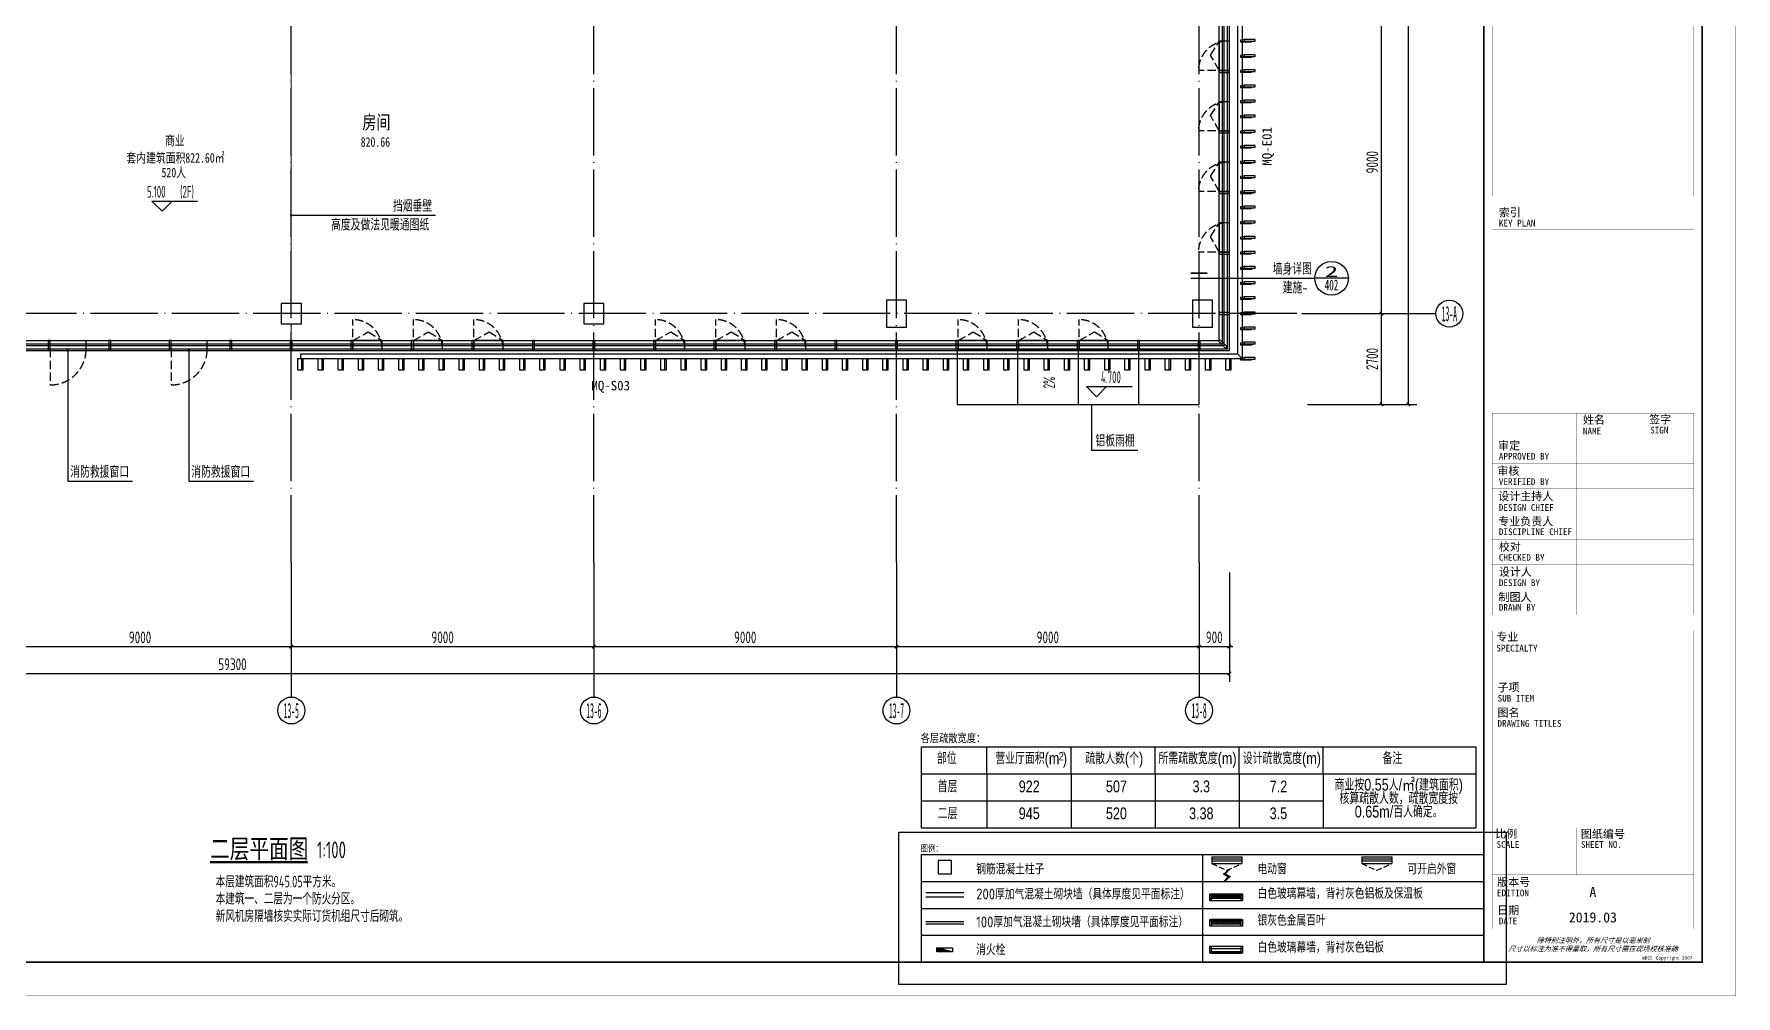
# Model space of a CAD drawing. Extents: x -228436 to 663611, y -207485 to 163917.
# Drawn here: x 486144 to 536763, y 42112 to 70711 of the extents above; entities that cross this region are included whole.
import ezdxf
from ezdxf.enums import TextEntityAlignment as Align

# ---------------------------------------------------------------- set-up
doc = ezdxf.new("R2010")
doc.units = 0
doc.header["$LTSCALE"] = 1000
for name, pattern in [('13#楼幕墙$0$DASH', [0.35, 0.25, -0.1]), ('X-104 13#平面$0$109 3#平面$0$DASH', [0.35, 0.25, -0.1]), ('X-104 13#平面$0$ACAD_ISO05W100', [34, 24, -3, 0.5, -3, 0.5, -3]), ('X-104 13#平面$0$DOTE', [2.42, 2, -0.2, 0.02, -0.2]), ('X-平面图例$0$109-34 轴网$0$L1$0$$AUDIT_BAD_LTYPE1', [0]), ('X-平面图例$0$DASH', [0.35, 0.25, -0.1])]:
    doc.linetypes.add(name, pattern=pattern)
doc.layers.get('0').update_dxf_attribs({"linetype": 'CONTINUOUS'})
doc.layers.get('Defpoints').update_dxf_attribs({"linetype": 'CONTINUOUS'})
for name, color, linetype in [('104 13#平面$0$03-表格_紫', 197, 'CONTINUOUS'), ('104 13#平面$0$A-0-图名图例', 2, 'CONTINUOUS'), ('13#楼幕墙$0$A-C_幕墙龙骨', 8, 'CONTINUOUS'), ('13#楼幕墙$0$A-C_玻璃幕墙', 8, 'CONTINUOUS'), ('13#楼幕墙$0$A-C_窗', 8, 'CONTINUOUS'), ('13#楼幕墙$0$A-TECH_结构', 8, 'CONTINUOUS'), ('13#楼幕墙$0$D-铝板', 8, 'CONTINUOUS'), ('AXIS_TEXT', 7, 'CONTINUOUS'), ('X-104 13#平面$0$01-标注_标高', 8, 'CONTINUOUS'), ('X-104 13#平面$0$01-标注_符号', 8, 'CONTINUOUS'), ('X-104 13#平面$0$01-标注_轴线坐标', 8, 'CONTINUOUS'), ('X-104 13#平面$0$02-TEXT_房间', 9, 'CONTINUOUS'), ('X-104 13#平面$0$02-TEXT_标注', 8, 'CONTINUOUS'), ('X-104 13#平面$0$02-TEXT_轴号', 7, 'CONTINUOUS'), ('X-104 13#平面$0$A-C_玻璃幕墙', 8, 'CONTINUOUS'), ('X-104 13#平面$0$A-TECH_暖通', 6, 'CONTINUOUS'), ('X-104 13#平面$0$A-TECH_结构', 8, 'CONTINUOUS'), ('X-104 13#平面$0$A_AXIS-轴线', 8, 'X-104 13#平面$0$DOTE'), ('X-104 13#平面$0$A_STR-砼柱', 7, 'CONTINUOUS'), ('X-104 13#平面$0$DIM_SYMB', 3, 'CONTINUOUS'), ('X-平面图例$0$03-表格_197', 197, 'CONTINUOUS'), ('X-平面图例$0$04-电动窗', 1, 'CONTINUOUS'), ('X-平面图例$0$A-0-图名图例', 2, 'CONTINUOUS'), ('X-平面图例$0$A-C_玻璃幕墙', 140, 'CONTINUOUS'), ('X-平面图例$0$A-金属背板', 40, 'CONTINUOUS'), ('X-平面图例$0$COLUMN', 4, 'CONTINUOUS'), ('X-平面图例$0$EQUIP_消火栓', 7, 'CONTINUOUS'), ('X-平面图例$0$WAL1', 30, 'CONTINUOUS')]:
    doc.layers.add(name, color=color, linetype=linetype)
doc.layers.add('X-104 13#平面$0$000套内', color=8, linetype='CONTINUOUS', lineweight=30, plot=False)
doc.styles.add('104 13#平面$0$HT_HWXH', font='STXIHEI.TTF', dxfattribs={"width": 0.8})
doc.styles.add('104 13#平面$0$Standard', font='ros.shx', dxfattribs={"width": 0.8, "bigfont": 'jd.shx'})
doc.styles.add('COMPLEX', font='COMPLEX')
doc.styles.add('X-104 13#平面$0$_TCH_AXIS', font='STXIHEI.TTF', dxfattribs={"width": 0.75})
doc.styles.add('X-104 13#平面$0$_TCH_DIM', font='ros1.shx', dxfattribs={"width": 0.8, "bigfont": 'jd.shx'})
doc.styles.add('X-104 13#平面$0$_TCH_DIM_T3', font='ros1.shx', dxfattribs={"width": 0.8, "bigfont": 'jd.shx'})
doc.styles.add('X-104 13#平面$0$_TCH_LABEL', font='STXIHEI.TTF', dxfattribs={"width": 0.75})
doc.styles.add('X-104 13#平面$0$_TCH_SPACE', font='STXIHEI.TTF', dxfattribs={"width": 0.75, "height": 5})
doc.styles.add('X-104 13#平面$0$Standard', font='ros1.shx', dxfattribs={"width": 0.75, "bigfont": 'jd.shx'})
doc.styles.add('X-平面图例$0$HT_HWXH', font='STXIHEI.TTF', dxfattribs={"width": 0.8})
doc.styles.add('X-平面图例$0$Standard', font='gbenor.shx', dxfattribs={"bigfont": 'gbcbig.shx'})
doc.styles.add('图签信息$0$华文细黑', font='STXIHEI.TTF', dxfattribs={"height": 10})
doc.dimstyles.new('X-104 13#平面$0$_TCH_ARCH&&100', dxfattribs={"dimtxt": 350, "dimasz": 100, "dimexe": 250, "dimexo": 300, "dimgap": 100, "dimtad": 1, "dimdec": 0, "dimzin": 0, "dimdsep": 46, "dimtxsty": 'X-104 13#平面$0$_TCH_DIM_T3', "dimblk": 'X-104 13#平面$0$_ArchTick', "dimcen": 0.09, "dimclrt": 7, "dimazin": 2, "dimtfac": 1, "dimtdec": 0, "dimtix": 1, "dimtmove": 2, "dimatfit": 3, "dimfxl": 0, "dimtolj": 1, "dimtzin": 0, "dimarcsym": 0})

# ---------------------------------------------------------------- blocks, each defined once
blk = doc.blocks.new('图签信息$0$WDCE Copyright200X')
at = {"const_width": 0.016}
blk.add_lwpolyline([(-10.6, 1.26, 1), (-11.4, 1.26, 1)], format="xyb", close=True, dxfattribs=at)
at = {"style": '图签信息$0$华文细黑'}
for s, p in [('WDCE ', (-11.46, 0.5)), ('     Copyright ', (-3.51, 0.5))]:
    blk.add_text(s, height=1, dxfattribs=at).set_placement(p, align=Align.BOTTOM_RIGHT)
blk.add_text('c', height=0.6, dxfattribs=at).set_placement((-11.04, 1.35), align=Align.MIDDLE_CENTER)
blk.add_attdef('200X', text='', height=1, dxfattribs=at).set_placement((-0.45, 0.5), align=Align.BOTTOM_RIGHT)
blk = doc.blocks.new('图签信息')
at = {"const_width": 0.5}
blk.add_lwpolyline([(-65, 0), (0, 0), (0, 500.5), (-65, 500.5)], close=True, dxfattribs=at)
at = {"const_width": 0.05}
for points in [[(-62.5, 404.92), (-62.5, 227.83)], [(-62.5, 227.83), (-2.5, 227.83), (-2.5, 404.92)], [(-57.5, 234.85), (-7.5, 234.85)], [(-62.5, 227.83), (-2.5, 227.83)], [(-62.5, 217.74), (-2.5, 217.74)], [(-62.5, 103.26), (-2.5, 103.26), (-2.5, 163.26), (-62.5, 163.26), (-62.5, 103.26)], [(-37.5, 163.26), (-37.5, 103.26)], [(-20, 163.26), (-20, 103.26)], [(-62.5, 155.76), (-2.5, 155.76)], [(-62.5, 148.26), (-2.5, 148.26)], [(-62.5, 140.76), (-2.5, 140.76)], [(-62.5, 133.26), (-2.5, 133.26)], [(-62.5, 125.76), (-2.5, 125.76)], [(-62.5, 118.26), (-2.5, 118.26)], [(-62.5, 110.76), (-2.5, 110.76)], [(-62.5, 98.5), (-2.5, 98.5), (-2.5, 10), (-62.5, 10), (-62.5, 98.5)], [(-62.5, 83.5), (-2.5, 83.5)], [(-62.5, 76), (-2.5, 76)], [(-62.5, 40), (-2.5, 40)], [(-37.5, 40), (-37.5, 26)], [(-62.5, 26), (-2.5, 26)], [(-62.5, 18), (-2.5, 18)]]:
    blk.add_lwpolyline(points, dxfattribs=at)
blk.add_blockref('图签信息$0$WDCE Copyright200X', (-2.5, 0)).add_auto_attribs({'200X': '2007'})
at = {"style": '图签信息$0$华文细黑'}
for s, height, p in [('索引', 2.4, (-60.5, 224.14)), ('KEY PLAN', 2, (-60.5, 220.74)), ('姓名', 2.4, (-35.5, 162.47)), ('签字', 2.4, (-15.81, 162.57)), ('NAME', 2, (-35.5, 158.96)), ('SIGN', 2, (-15.5, 159.2)), ('审定', 2.4, (-60.73, 154.81)), ('审核', 2.4, (-60.95, 147.29)), ('APPROVED BY', 2, (-60.5, 151.44)), ('VERIFIED BY', 2, (-60.5, 143.91)), ('设计主持人', 2.4, (-60.68, 139.76)), ('专业负责人', 2.4, (-60.67, 132.26)), ('DESIGN CHIEF', 2, (-60.5, 136.19)), ('DISCIPLINE CHIEF', 2, (-60.5, 128.98)), ('校对', 2.4, (-60.5, 124.76)), ('CHECKED BY', 2, (-60.5, 121.37)), ('设计人', 2.4, (-60.5, 117.26)), ('DESIGN BY', 2, (-60.5, 113.83)), ('制图人', 2.4, (-60.61, 109.76)), ('DRAWN BY', 2, (-60.5, 106.5)), ('专业', 2.4, (-61.23, 97.93)), ('SPECIALTY', 2, (-61.23, 94.38)), ('子项', 2.4, (-60.88, 82.92)), ('SUB ITEM', 2, (-60.88, 79.5)), ('DRAWING TITLES', 2, (-60.91, 72)), ('图名', 2.4, (-60.91, 75.41)), ('比例', 2.4, (-61.56, 39.42)), ('SCALE', 2, (-61.19, 36)), ('SHEET NO.', 2, (-36.1, 36)), ('图纸编号', 2.4, (-36.1, 39.32)), ('版本号', 2.4, (-61, 25.03)), ('EDITION', 2, (-61.06, 21.61)), ('日期', 2.4, (-61, 16.68)), ('DATE', 2, (-60.5, 13.26))]:
    blk.add_text(s, height=height, dxfattribs=at).set_placement(p, align=Align.TOP_LEFT)
at = {"color": 4, "style": '图签信息$0$华文细黑'}
for s, p in [('A', (-32.53, 19.4)), ('2019.03', (-32.53, 11.84))]:
    blk.add_text(s, height=3, dxfattribs=at).set_placement(p, align=Align.CENTER)
at = {"style": '图签信息$0$华文细黑', "oblique": 20}
for s, p in [('除特别注明外，所有尺寸是以毫米制', (-32.5, 6.5)), ('尺寸以标注为准不得量取，所有尺寸需在现场校核准确', (-32.5, 4))]:
    blk.add_text(s, height=1.5, dxfattribs=at).set_placement(p, align=Align.MIDDLE_CENTER)
blk = doc.blocks.new('图签-A1')
at = {"color": 2}
blk.add_blockref('图签信息', (0, 0), dxfattribs=at)
blk = doc.blocks.new('图框-A1')
for points, const_width in [([(0, 0), (841, 0), (841, 594), (0, 594)], 0.05), ([(766, 584), (25, 584), (25, 10), (766, 10)], 0.5)]:
    blk.add_lwpolyline(points, close=True, dxfattribs=dict(const_width=const_width))
at = {"const_width": 0.05}
blk.add_lwpolyline([(420.5, 0), (420.5, 2)], dxfattribs=at)
blk = doc.blocks.new('13#楼幕墙$0$A$C2B4E24BF')
at = {"linetype": '13#楼幕墙$0$DASH'}
for points in [[(5, 50), (5, 920)], [(5, 300), (460, 557), (875, 300)]]:
    blk.add_lwpolyline(points, dxfattribs=at)
blk.add_lwpolyline([(5, 0), (875, 0), (875, 300), (5, 300)], close=True)
blk.add_arc((5, 50), 870, 0, 90, dxfattribs=at)
blk = doc.blocks.new('13#楼幕墙$0$llllei')
for p, q in [((325, 50), (0, 50)), ((0, 50), (0, 0)), ((0, 0), (325, 0)), ((325, 0), (325, 50))]:
    blk.add_line(p, q)
for points in [[(0, 50), (-105, 29)], [(-105, 29), (-105, -21)], [(0, 0), (-105, -21)], [(325, 0), (220, -21)], [(-105, -21), (220, -21)]]:
    blk.add_lwpolyline(points)
blk = doc.blocks.new('13#楼幕墙$0$leileilei')
for p, q in [((120, 325), (0, 325)), ((0, 325), (0, 0)), ((0, 0), (120, 0)), ((120, 325), (120, 0)), ((170, 325), (120, 325)), ((120, 0), (170, 0)), ((170, 0), (170, 325))]:
    blk.add_line(p, q)
blk = doc.blocks.new('13#楼幕墙$0$A$C7A413A1D')
blk.add_lwpolyline([(-70, -300), (-10, -300), (-10, 0), (-70, 0)], close=True)
blk = doc.blocks.new('13#楼幕墙$0$traetawrwe')
blk.add_line((1070, -50), (1070, 250))
at = {"linetype": '13#楼幕墙$0$DASH'}
blk.add_lwpolyline([(0, 0), (0, -1070)], dxfattribs=at)
blk.add_arc((0, 0), 1070, 270, 360, dxfattribs=at)
blk = doc.blocks.new('13#楼幕墙')
at = {"layer": '13#楼幕墙$0$A-C_玻璃幕墙'}
for p, q in [((58200, 61500), (58200, 81267)), ((58350, 61350), (58350, 81337)), ((58400, 61300), (58400, 81360)), ((21900, 61500), (58200, 61500)), ((22050, 61350), (58350, 61350)), ((22100, 61300), (58400, 61300))]:
    blk.add_line(p, q, dxfattribs=at)
at = {"layer": '13#楼幕墙$0$A-TECH_结构'}
blk.add_lwpolyline([(4402, 77600), (-600, 77600), (-600, 60000), (21800, 60000), (21800, 61600), (58100, 61600), (58100, 81220), (53261, 85280), (38100, 76527), (38100, 72300), (12410, 72300), (4402, 77600)], dxfattribs=at)
at = {"layer": '13#楼幕墙$0$D-铝板'}
for points in [[(58790, 81360), (58640, 81360), (58640, 61200), (58790, 61050), (58790, 81360)], [(58790, 61050), (30785, 61050), (30785, 61200), (58640, 61200)]]:
    blk.add_lwpolyline(points, close=True, dxfattribs=at)
at = {"layer": '13#楼幕墙$0$A-C_幕墙龙骨'}
for p, rotation in [((58100, 69640), 90), ((58100, 67840), 90), ((58100, 66040), 90), ((58100, 64240), 90), ((58100, 62440), 90), ((58128, 61628), 45.00000000000001)]:
    blk.add_blockref('13#楼幕墙$0$A$C7A413A1D', p, dxfattribs=dict(at, rotation=rotation))
for p in [(23340, 61600), (25140, 61600), (26940, 61600), (28740, 61600), (30540, 61600), (32340, 61600), (34140, 61600), (35940, 61600), (37740, 61600), (39540, 61600), (41340, 61600), (43140, 61600), (44940, 61600), (46740, 61600), (48540, 61600), (50340, 61600), (52140, 61600), (53940, 61600), (55740, 61600), (57540, 61600)]:
    blk.add_blockref('13#楼幕墙$0$A$C7A413A1D', p, dxfattribs=at)
at = {"layer": '13#楼幕墙$0$A-C_窗', "rotation": 90}
for p in [(58400, 69625), (58400, 67825), (58400, 66025), (58400, 64225)]:
    blk.add_blockref('13#楼幕墙$0$A$C2B4E24BF', p, dxfattribs=at)
at = {"layer": '13#楼幕墙$0$A-C_窗'}
for name, p in [('13#楼幕墙$0$A$C2B4E24BF', (32325, 61300)), ('13#楼幕墙$0$A$C2B4E24BF', (34125, 61300)), ('13#楼幕墙$0$A$C2B4E24BF', (35925, 61300)), ('13#楼幕墙$0$A$C2B4E24BF', (41325, 61300)), ('13#楼幕墙$0$A$C2B4E24BF', (43125, 61300)), ('13#楼幕墙$0$A$C2B4E24BF', (44925, 61300)), ('13#楼幕墙$0$A$C2B4E24BF', (50325, 61300)), ('13#楼幕墙$0$A$C2B4E24BF', (52125, 61300)), ('13#楼幕墙$0$A$C2B4E24BF', (53925, 61300)), ('13#楼幕墙$0$traetawrwe', (23330, 61350)), ('13#楼幕墙$0$traetawrwe', (26930, 61350))]:
    blk.add_blockref(name, p, dxfattribs=at)
at = {"layer": '13#楼幕墙$0$D-铝板'}
for name, p in [('13#楼幕墙$0$llllei', (58840, 70496)), ('13#楼幕墙$0$llllei', (58840, 70046)), ('13#楼幕墙$0$llllei', (58840, 69596)), ('13#楼幕墙$0$llllei', (58840, 69146)), ('13#楼幕墙$0$llllei', (58840, 68696)), ('13#楼幕墙$0$llllei', (58840, 68246)), ('13#楼幕墙$0$llllei', (58840, 67796)), ('13#楼幕墙$0$llllei', (58840, 67346)), ('13#楼幕墙$0$llllei', (58840, 66896)), ('13#楼幕墙$0$llllei', (58840, 66446)), ('13#楼幕墙$0$llllei', (58840, 65996)), ('13#楼幕墙$0$llllei', (58840, 65546)), ('13#楼幕墙$0$llllei', (58840, 65096)), ('13#楼幕墙$0$llllei', (58840, 64646)), ('13#楼幕墙$0$llllei', (58840, 64196)), ('13#楼幕墙$0$llllei', (58840, 63746)), ('13#楼幕墙$0$llllei', (58840, 63296)), ('13#楼幕墙$0$llllei', (58840, 62846)), ('13#楼幕墙$0$llllei', (58840, 62396)), ('13#楼幕墙$0$llllei', (58840, 61946)), ('13#楼幕墙$0$llllei', (58840, 61496)), ('13#楼幕墙$0$leileilei', (30685, 60725)), ('13#楼幕墙$0$leileilei', (31285, 60725)), ('13#楼幕墙$0$leileilei', (31885, 60725)), ('13#楼幕墙$0$leileilei', (32485, 60725)), ('13#楼幕墙$0$leileilei', (33085, 60725)), ('13#楼幕墙$0$leileilei', (33685, 60725)), ('13#楼幕墙$0$leileilei', (34285, 60725)), ('13#楼幕墙$0$leileilei', (34885, 60725)), ('13#楼幕墙$0$leileilei', (35485, 60725)), ('13#楼幕墙$0$leileilei', (36085, 60725)), ('13#楼幕墙$0$leileilei', (36685, 60725)), ('13#楼幕墙$0$leileilei', (37285, 60725)), ('13#楼幕墙$0$leileilei', (37885, 60725)), ('13#楼幕墙$0$leileilei', (38485, 60725)), ('13#楼幕墙$0$leileilei', (39085, 60725)), ('13#楼幕墙$0$leileilei', (39685, 60725)), ('13#楼幕墙$0$leileilei', (40285, 60725)), ('13#楼幕墙$0$leileilei', (40885, 60725)), ('13#楼幕墙$0$leileilei', (41485, 60725)), ('13#楼幕墙$0$leileilei', (42085, 60725)), ('13#楼幕墙$0$leileilei', (42685, 60725)), ('13#楼幕墙$0$leileilei', (43285, 60725)), ('13#楼幕墙$0$leileilei', (43885, 60725)), ('13#楼幕墙$0$leileilei', (44485, 60725)), ('13#楼幕墙$0$leileilei', (45085, 60725)), ('13#楼幕墙$0$leileilei', (45685, 60725)), ('13#楼幕墙$0$leileilei', (46285, 60725)), ('13#楼幕墙$0$leileilei', (46885, 60725)), ('13#楼幕墙$0$leileilei', (47485, 60725)), ('13#楼幕墙$0$leileilei', (48085, 60725)), ('13#楼幕墙$0$leileilei', (48685, 60725)), ('13#楼幕墙$0$leileilei', (49285, 60725)), ('13#楼幕墙$0$leileilei', (49885, 60725)), ('13#楼幕墙$0$leileilei', (50485, 60725)), ('13#楼幕墙$0$leileilei', (51085, 60725)), ('13#楼幕墙$0$leileilei', (51685, 60725)), ('13#楼幕墙$0$leileilei', (52285, 60725)), ('13#楼幕墙$0$leileilei', (52885, 60725)), ('13#楼幕墙$0$leileilei', (53485, 60725)), ('13#楼幕墙$0$leileilei', (54085, 60725)), ('13#楼幕墙$0$leileilei', (54685, 60725)), ('13#楼幕墙$0$leileilei', (55285, 60725)), ('13#楼幕墙$0$leileilei', (55885, 60725)), ('13#楼幕墙$0$leileilei', (56485, 60725)), ('13#楼幕墙$0$leileilei', (57085, 60725)), ('13#楼幕墙$0$leileilei', (57685, 60725)), ('13#楼幕墙$0$leileilei', (58285, 60725)), ('13#楼幕墙$0$llllei', (58840, 61046))]:
    blk.add_blockref(name, p, dxfattribs=at)
blk = doc.blocks.new('_AXISO')
blk.add_circle((0, 0), 0.5)
at = {"layer": 'AXIS_TEXT', "style": 'COMPLEX', "width": 1.041667}
blk.add_attdef('A', text='', height=0.56, dxfattribs=at).set_placement((-0.25, -0.28), (0.25, -0.28), align=Align.FIT)
blk = doc.blocks.new('X-104 13#平面$0$_ArchTick')
at = {"color": 0, "linetype": 'ByBlock', "const_width": 0.4}
blk.add_lwpolyline([(-0.5, -0.5), (0.5, 0.5)], dxfattribs=at)
blk = doc.blocks.new('*D765')
at = {"layer": 'Defpoints', "color": 0}
for p in [(-900, -7401), (58400, -7401), (58400, -10701)]:
    blk.add_point(p, dxfattribs=at)
at = {"layer": 'X-104 13#平面$0$01-标注_轴线坐标', "color": 0, "lineweight": -2}
for p, q in [((-900, -7701), (-900, -10951)), ((58400, -7701), (58400, -10951)), ((-900, -10701), (58400, -10701))]:
    blk.add_line(p, q, dxfattribs=at)
at = {"layer": 'X-104 13#平面$0$01-标注_轴线坐标', "color": 0, "lineweight": -2, "xscale": 100, "yscale": 100, "zscale": 100, "rotation": 180}
blk.add_blockref('X-104 13#平面$0$_ArchTick', (-900, -10701), dxfattribs=at)
at = {"layer": 'X-104 13#平面$0$01-标注_轴线坐标', "color": 0, "lineweight": -2, "xscale": 100, "yscale": 100, "zscale": 100}
blk.add_blockref('X-104 13#平面$0$_ArchTick', (58400, -10701), dxfattribs=at)
at = {"layer": 'X-104 13#平面$0$01-标注_轴线坐标', "color": 7, "insert": (28750, -10426), "char_height": 350, "attachment_point": 5, "style": 'X-104 13#平面$0$_TCH_DIM_T3'}
blk.add_mtext('\\A1;59300', dxfattribs=at)
blk = doc.blocks.new('*D770')
at = {"layer": 'Defpoints', "color": 0}
for p in [(21500, -7401), (30500, -7401), (30500, -9901)]:
    blk.add_point(p, dxfattribs=at)
at = {"layer": 'X-104 13#平面$0$01-标注_轴线坐标', "color": 0, "lineweight": -2}
for p, q in [((21500, -7701), (21500, -10151)), ((30500, -7701), (30500, -10151)), ((21500, -9901), (30500, -9901))]:
    blk.add_line(p, q, dxfattribs=at)
at = {"layer": 'X-104 13#平面$0$01-标注_轴线坐标', "color": 0, "lineweight": -2, "xscale": 100, "yscale": 100, "zscale": 100, "rotation": 180}
blk.add_blockref('X-104 13#平面$0$_ArchTick', (21500, -9901), dxfattribs=at)
at = {"layer": 'X-104 13#平面$0$01-标注_轴线坐标', "color": 0, "lineweight": -2, "xscale": 100, "yscale": 100, "zscale": 100}
blk.add_blockref('X-104 13#平面$0$_ArchTick', (30500, -9901), dxfattribs=at)
at = {"layer": 'X-104 13#平面$0$01-标注_轴线坐标', "color": 7, "insert": (26000, -9626), "char_height": 350, "attachment_point": 5, "style": 'X-104 13#平面$0$_TCH_DIM_T3'}
blk.add_mtext('\\A1;9000', dxfattribs=at)
blk = doc.blocks.new('*D771')
at = {"layer": 'Defpoints', "color": 0}
for p in [(30500, -7401), (39500, -7401), (39500, -9901)]:
    blk.add_point(p, dxfattribs=at)
at = {"layer": 'X-104 13#平面$0$01-标注_轴线坐标', "color": 0, "lineweight": -2}
for p, q in [((30500, -7701), (30500, -10151)), ((39500, -7701), (39500, -10151)), ((30500, -9901), (39500, -9901))]:
    blk.add_line(p, q, dxfattribs=at)
at = {"layer": 'X-104 13#平面$0$01-标注_轴线坐标', "color": 0, "lineweight": -2, "xscale": 100, "yscale": 100, "zscale": 100, "rotation": 180}
blk.add_blockref('X-104 13#平面$0$_ArchTick', (30500, -9901), dxfattribs=at)
at = {"layer": 'X-104 13#平面$0$01-标注_轴线坐标', "color": 0, "lineweight": -2, "xscale": 100, "yscale": 100, "zscale": 100}
blk.add_blockref('X-104 13#平面$0$_ArchTick', (39500, -9901), dxfattribs=at)
at = {"layer": 'X-104 13#平面$0$01-标注_轴线坐标', "color": 7, "insert": (35000, -9626), "char_height": 350, "attachment_point": 5, "style": 'X-104 13#平面$0$_TCH_DIM_T3'}
blk.add_mtext('\\A1;9000', dxfattribs=at)
blk = doc.blocks.new('*D772')
at = {"layer": 'Defpoints', "color": 0}
for p in [(39500, -7401), (48500, -7401), (48500, -9901)]:
    blk.add_point(p, dxfattribs=at)
at = {"layer": 'X-104 13#平面$0$01-标注_轴线坐标', "color": 0, "lineweight": -2}
for p, q in [((39500, -7701), (39500, -10151)), ((48500, -7701), (48500, -10151)), ((39500, -9901), (48500, -9901))]:
    blk.add_line(p, q, dxfattribs=at)
at = {"layer": 'X-104 13#平面$0$01-标注_轴线坐标', "color": 0, "lineweight": -2, "xscale": 100, "yscale": 100, "zscale": 100, "rotation": 180}
blk.add_blockref('X-104 13#平面$0$_ArchTick', (39500, -9901), dxfattribs=at)
at = {"layer": 'X-104 13#平面$0$01-标注_轴线坐标', "color": 0, "lineweight": -2, "xscale": 100, "yscale": 100, "zscale": 100}
blk.add_blockref('X-104 13#平面$0$_ArchTick', (48500, -9901), dxfattribs=at)
at = {"layer": 'X-104 13#平面$0$01-标注_轴线坐标', "color": 7, "insert": (44000, -9626), "char_height": 350, "attachment_point": 5, "style": 'X-104 13#平面$0$_TCH_DIM_T3'}
blk.add_mtext('\\A1;9000', dxfattribs=at)
blk = doc.blocks.new('*D773')
at = {"layer": 'Defpoints', "color": 0}
for p in [(48500, -7401), (57500, -7401), (57500, -9901)]:
    blk.add_point(p, dxfattribs=at)
at = {"layer": 'X-104 13#平面$0$01-标注_轴线坐标', "color": 0, "lineweight": -2}
for p, q in [((48500, -7701), (48500, -10151)), ((57500, -7701), (57500, -10151)), ((48500, -9901), (57500, -9901))]:
    blk.add_line(p, q, dxfattribs=at)
at = {"layer": 'X-104 13#平面$0$01-标注_轴线坐标', "color": 0, "lineweight": -2, "xscale": 100, "yscale": 100, "zscale": 100, "rotation": 180}
blk.add_blockref('X-104 13#平面$0$_ArchTick', (48500, -9901), dxfattribs=at)
at = {"layer": 'X-104 13#平面$0$01-标注_轴线坐标', "color": 0, "lineweight": -2, "xscale": 100, "yscale": 100, "zscale": 100}
blk.add_blockref('X-104 13#平面$0$_ArchTick', (57500, -9901), dxfattribs=at)
at = {"layer": 'X-104 13#平面$0$01-标注_轴线坐标', "color": 7, "insert": (53000, -9626), "char_height": 350, "attachment_point": 5, "style": 'X-104 13#平面$0$_TCH_DIM_T3'}
blk.add_mtext('\\A1;9000', dxfattribs=at)
blk = doc.blocks.new('*D774')
at = {"layer": 'Defpoints', "color": 0}
for p in [(57500, -7401), (58400, -7401), (58400, -9901)]:
    blk.add_point(p, dxfattribs=at)
at = {"layer": 'X-104 13#平面$0$01-标注_轴线坐标', "color": 0, "lineweight": -2}
for p, q in [((57500, -7701), (57500, -10151)), ((58400, -7701), (58400, -10151)), ((57500, -9901), (57400, -9901)), ((57500, -9901), (58400, -9901)), ((58400, -9901), (58500, -9901))]:
    blk.add_line(p, q, dxfattribs=at)
at = {"layer": 'X-104 13#平面$0$01-标注_轴线坐标', "color": 0, "lineweight": -2, "xscale": 100, "yscale": 100, "zscale": 100}
blk.add_blockref('X-104 13#平面$0$_ArchTick', (57500, -9901), dxfattribs=at)
at = {"layer": 'X-104 13#平面$0$01-标注_轴线坐标', "color": 0, "lineweight": -2, "xscale": 100, "yscale": 100, "zscale": 100, "rotation": 180}
blk.add_blockref('X-104 13#平面$0$_ArchTick', (58400, -9901), dxfattribs=at)
at = {"layer": 'X-104 13#平面$0$01-标注_轴线坐标', "color": 7, "insert": (57950, -9626), "char_height": 350, "attachment_point": 5, "style": 'X-104 13#平面$0$_TCH_DIM_T3'}
blk.add_mtext('\\A1;900', dxfattribs=at)
blk = doc.blocks.new('*D785')
at = {"layer": 'Defpoints', "color": 0}
for p in [(60425, 23235), (63725, 23235), (60425, -2700)]:
    blk.add_point(p, dxfattribs=at)
at = {"layer": 'X-104 13#平面$0$01-标注_轴线坐标', "color": 0, "lineweight": -2}
for p, q in [((60725, 23235), (63975, 23235)), ((63725, -2700), (63725, 23235)), ((60725, -2700), (63975, -2700))]:
    blk.add_line(p, q, dxfattribs=at)
at = {"layer": 'X-104 13#平面$0$01-标注_轴线坐标', "color": 0, "lineweight": -2, "xscale": 100, "yscale": 100, "zscale": 100}
for p, rotation in [((63725, 23235), 90), ((63725, -2700), 270)]:
    blk.add_blockref('X-104 13#平面$0$_ArchTick', p, dxfattribs=dict(at, rotation=rotation))
at = {"layer": 'X-104 13#平面$0$01-标注_轴线坐标', "color": 7, "insert": (63450, 10268), "char_height": 350, "attachment_point": 5, "rotation": 90, "style": 'X-104 13#平面$0$_TCH_DIM_T3'}
blk.add_mtext('\\A1;25935', dxfattribs=at)
blk = doc.blocks.new('*D786')
at = {"layer": 'Defpoints', "color": 0}
for p in [(60425, 0), (62925, 0), (60425, -2700)]:
    blk.add_point(p, dxfattribs=at)
at = {"layer": 'X-104 13#平面$0$01-标注_轴线坐标', "color": 0, "lineweight": -2}
for p, q in [((60725, 0), (63175, 0)), ((62925, -2700), (62925, 0)), ((60725, -2700), (63175, -2700))]:
    blk.add_line(p, q, dxfattribs=at)
at = {"layer": 'X-104 13#平面$0$01-标注_轴线坐标', "color": 0, "lineweight": -2, "xscale": 100, "yscale": 100, "zscale": 100}
for p, rotation in [((62925, 0), 90), ((62925, -2700), 270)]:
    blk.add_blockref('X-104 13#平面$0$_ArchTick', p, dxfattribs=dict(at, rotation=rotation))
at = {"layer": 'X-104 13#平面$0$01-标注_轴线坐标', "color": 7, "insert": (62650, -1350), "char_height": 350, "attachment_point": 5, "rotation": 90, "style": 'X-104 13#平面$0$_TCH_DIM_T3'}
blk.add_mtext('\\A1;2700', dxfattribs=at)
blk = doc.blocks.new('*D787')
at = {"layer": 'Defpoints', "color": 0}
for p in [(60425, 9000), (62925, 9000), (60425, 0)]:
    blk.add_point(p, dxfattribs=at)
at = {"layer": 'X-104 13#平面$0$01-标注_轴线坐标', "color": 0, "lineweight": -2}
for p, q in [((60725, 9000), (63175, 9000)), ((62925, 0), (62925, 9000)), ((60725, 0), (63175, 0))]:
    blk.add_line(p, q, dxfattribs=at)
at = {"layer": 'X-104 13#平面$0$01-标注_轴线坐标', "color": 0, "lineweight": -2, "xscale": 100, "yscale": 100, "zscale": 100}
for p, rotation in [((62925, 9000), 90), ((62925, 0), 270)]:
    blk.add_blockref('X-104 13#平面$0$_ArchTick', p, dxfattribs=dict(at, rotation=rotation))
at = {"layer": 'X-104 13#平面$0$01-标注_轴线坐标', "color": 7, "insert": (62650, 4500), "char_height": 350, "attachment_point": 5, "rotation": 90, "style": 'X-104 13#平面$0$_TCH_DIM_T3'}
blk.add_mtext('\\A1;9000', dxfattribs=at)
blk = doc.blocks.new('_FZHK')
blk.add_lwpolyline([(-0.5, -0.5), (0.5, -0.5), (0.5, 0.5), (-0.5, 0.5)], close=True)
blk = doc.blocks.new('X-平面图例$0$$WINLIB2D$00000039')
at = {"color": 0}
for points in [[(-0.5, 0.5), (-0.5, -0.5)], [(0.5, 0.5), (-0.5, 0.5)], [(-0.5, 0.167), (0.5, 0.167)], [(-0.452, -0.167), (-0.5, 0.084)], [(-0.384, -0.167), (-0.448, 0.167)], [(-0.316, -0.167), (-0.38, 0.167)], [(-0.248, -0.167), (-0.312, 0.167)], [(-0.18, -0.167), (-0.244, 0.167)], [(-0.112, -0.167), (-0.176, 0.167)], [(-0.044, -0.167), (-0.108, 0.167)], [(0.024, -0.167), (-0.04, 0.167)], [(0.092, -0.167), (0.028, 0.167)], [(0.16, -0.167), (0.096, 0.167)], [(0.228, -0.167), (0.164, 0.167)], [(0.296, -0.167), (0.232, 0.167)], [(0.364, -0.167), (0.3, 0.167)], [(0.432, -0.167), (0.368, 0.167)], [(0.5, -0.167), (0.436, 0.167)], [(0.5, -0.5), (0.5, 0.5)], [(-0.5, -0.167), (0.5, -0.167)], [(0.5, -0.5), (-0.5, -0.5)]]:
    blk.add_lwpolyline(points, dxfattribs=at)
blk = doc.blocks.new('X-平面图例$0$$LinePat$岩棉板')
at = {"color": 0}
for p, q in [((0, -17), (12, -67)), ((12, -67), (24, -17))]:
    blk.add_line(p, q, dxfattribs=at)
for centre, start, end in [((12, -17), 0, 180), ((0, -67), 270, 0), ((24, -67), 180, 270)]:
    blk.add_arc(centre, 12, start, end, dxfattribs=at)
at = {"layer": 'Defpoints'}
blk.add_point((0, 0), dxfattribs=at)
at = {"layer": 'Defpoints', "color": 0}
blk.add_point((24, -84), dxfattribs=at)
blk = doc.blocks.new('X-平面图例$0$ii')
blk.add_lwpolyline([(-1340, 0), (0, 0), (0, -150), (-1340, -150)], close=True)
at = {"color": 8, "xscale": -1.801075267316308, "yscale": 1.782568518697715, "zscale": 1.782568518697715}
for p in [(-1297, 0), (-1254, 0), (-1210, 0), (-1167, 0), (-1124, 0), (-1081, 0), (-1037, 0), (-994, 0), (-951, 0), (-908, 0), (-865, 0), (-821, 0), (-778, 0), (-735, 0), (-692, 0), (-648, 0), (-605, 0), (-562, 0), (-519, 0), (-475, 0), (-432, 0), (-389, 0), (-346, 0), (-303, 0), (-259, 0), (-216, 0), (-173, 0), (-130, 0), (-86, 0), (-43, 0), (0, 0)]:
    blk.add_blockref('X-平面图例$0$$LinePat$岩棉板', p, dxfattribs=at)
blk = doc.blocks.new('X-平面图例$0$$TCHSYS$WIN2D')
for p, q in [((-0.5, 0.5), (0.5, 0.5)), ((-0.5, 0.5), (-0.5, -0.5)), ((0.5, 0.167), (-0.5, 0.167)), ((0.5, 0.5), (0.5, -0.5)), ((0.5, -0.167), (-0.5, -0.167)), ((-0.5, -0.5), (0.5, -0.5))]:
    blk.add_line(p, q)
blk = doc.blocks.new('X-平面图例$0$开启扇')
at = {"layer": 'X-平面图例$0$04-电动窗'}
h = blk.add_hatch(color=1, dxfattribs=at)
h.dxf.hatch_style = 1
h.paths.add_polyline_path([(771, 319), (600, 508), (817, 625), (569, 845), (738, 635), (521, 518)])
at = {"linetype": 'X-平面图例$0$DASH'}
blk.add_lwpolyline([(0, 50), (670, 350), (1340, 50)], dxfattribs=at)
at = {"layer": 'X-平面图例$0$04-电动窗', "color": 1}
blk.add_lwpolyline([(771, 319), (600, 508), (817, 625), (569, 845), (738, 635), (521, 518), (771, 319)], close=True, dxfattribs=at)
at = {"xscale": -1340, "yscale": 300, "zscale": 1340, "rotation": 180}
blk.add_blockref('X-平面图例$0$$TCHSYS$WIN2D', (670, -100), dxfattribs=at)
blk = doc.blocks.new('X-平面图例$0$$TwtSys$00000434')
for p, q in [((-0.5, 0.5), (-0.5, -0.5)), ((-0.5, -0.5), (0.5, 0.5)), ((0.5, 0.5), (-0.5, 0.5)), ((0.5, -0.5), (0.5, 0.5)), ((-0.5, -0.5), (0.5, -0.5))]:
    blk.add_line(p, q)
blk.add_solid([(0.5, -0.5), (0.5, 0.5), (-0.5, -0.5)])
blk = doc.blocks.new('X-平面图例')
at = {"layer": 'Defpoints'}
blk.add_lwpolyline([(0, 6800), (27101, 6800), (27101, 0), (0, 0)], close=True, dxfattribs=at)
at = {"layer": 'X-平面图例$0$03-表格_197'}
for p, q in [((1000, 5800), (26101, 5800)), ((1000, 5800), (1000, 1000)), ((13550, 5800), (13550, 1000)), ((26101, 5800), (26101, 1000)), ((1000, 4600), (26101, 4600)), ((1000, 3400), (26101, 3400)), ((1000, 2200), (26101, 2200)), ((1000, 1000), (26101, 1000))]:
    blk.add_line(p, q, dxfattribs=at)
at = {"layer": 'X-平面图例$0$A-C_玻璃幕墙'}
for p, q in [((13877, 4055), (15337, 4055)), ((13937, 1711), (15277, 1711)), ((13937, 1411), (15277, 1411))]:
    blk.add_line(p, q, dxfattribs=at)
at = {"layer": 'X-平面图例$0$A-C_玻璃幕墙', "linetype": 'X-平面图例$0$DASH'}
blk.add_lwpolyline([(20660, 5400), (21330, 5100), (22000, 5400)], dxfattribs=at)
at = {"layer": 'X-平面图例$0$A-C_玻璃幕墙'}
for points in [[(13877, 4055), (15337, 4055)], [(13937, 3755), (13877, 3755), (13877, 4055), (13937, 4055), (13937, 3755)], [(13877, 4005), (15337, 4005)], [(13877, 3855), (15337, 3855)], [(15337, 3755), (15277, 3755), (15277, 4055), (15337, 4055), (15337, 3755)], [(13877, 3755), (15337, 3755)], [(15337, 2861), (13877, 2861)], [(13877, 1611), (15337, 1611)], [(13877, 1461), (15337, 1461)]]:
    blk.add_lwpolyline(points, dxfattribs=at)
for points in [[(13877, 2911), (13937, 2911), (13937, 2611), (13877, 2611)], [(15277, 2911), (15337, 2911), (15337, 2611), (15277, 2611)], [(13877, 1711), (13937, 1711), (13937, 1411), (13877, 1411)], [(15277, 1711), (15337, 1711), (15337, 1411), (15277, 1411)]]:
    blk.add_lwpolyline(points, close=True, dxfattribs=at)
at = {"layer": 'X-平面图例$0$A-金属背板'}
for points in [[(13937, 4005), (15277, 4005)], [(13937, 3855), (15277, 3855)]]:
    blk.add_lwpolyline(points, dxfattribs=at)
blk.add_lwpolyline([(15277, 1477), (15277, 1461), (13937, 1461), (13937, 1477)], close=True, dxfattribs=at)
at = {"layer": 'X-平面图例$0$WAL1'}
for p, q in [((2905, 4095), (1209, 4095)), ((2905, 3895), (1209, 3895)), ((2905, 2802), (1209, 2802)), ((2905, 2702), (1209, 2702))]:
    blk.add_line(p, q, dxfattribs=at)
at = {"layer": 'X-平面图例$0$A-C_玻璃幕墙', "linetype": 'X-平面图例$0$109-34 轴网$0$L1$0$$AUDIT_BAD_LTYPE1', "xscale": -1, "rotation": 180}
blk.add_blockref('X-平面图例$0$开启扇', (13967, 5450), dxfattribs=at)
at = {"layer": 'X-平面图例$0$A-C_玻璃幕墙', "linetype": 'X-平面图例$0$109-34 轴网$0$L1$0$$AUDIT_BAD_LTYPE1', "xscale": 1340, "yscale": 300, "zscale": 1340}
blk.add_blockref('X-平面图例$0$$TCHSYS$WIN2D', (21330, 5550), dxfattribs=at)
at = {"layer": 'X-平面图例$0$A-C_玻璃幕墙', "xscale": -1}
blk.add_blockref('X-平面图例$0$ii', (13937, 4005), dxfattribs=at)
at = {"layer": 'X-平面图例$0$A-C_玻璃幕墙', "xscale": 1340, "yscale": 300.0000000000001, "zscale": -1340}
blk.add_blockref('X-平面图例$0$$WINLIB2D$00000039', (14607, 2761), dxfattribs=at)
at = {"layer": 'X-平面图例$0$COLUMN', "xscale": 600, "yscale": 600, "zscale": 600}
blk.add_blockref('_FZHK', (2057, 5241), dxfattribs=at)
at = {"layer": 'X-平面图例$0$EQUIP_消火栓', "xscale": 700, "yscale": -180, "zscale": 700, "rotation": 180}
blk.add_blockref('X-平面图例$0$$TwtSys$00000434', (2057, 1556), dxfattribs=at)
at = {"style": 'X-平面图例$0$Standard'}
for s, height, p in [('钢筋混凝土柱子', 482.3, (3459, 4915)), ('电动窗', 482.3, (16010, 4921)), ('可开启外窗', 482.3, (22703, 4921)), ('200厚加气混凝土砌块墙（具体厚度见平面标注）', 482.27, (3459, 3800)), ('白色玻璃幕墙，背衬灰色铝板及保温板', 482.27, (16010, 3828)), ('100厚加气混凝土砌块墙（具体厚度见平面标注）', 482.27, (3459, 2558)), ('银灰色金属百叶', 482.3, (16010, 2628)), ('消火栓', 482.3, (3459, 1321)), ('白色玻璃幕墙，背衬灰色铝板', 482.27, (16010, 1428))]:
    blk.add_text(s, height=height, dxfattribs=at).set_placement(p)
at = {"layer": 'X-平面图例$0$A-0-图名图例', "style": 'X-平面图例$0$HT_HWXH', "width": 0.8}
blk.add_text('图例：', height=290.1, dxfattribs=at).set_placement((988, 5938))
blk = doc.blocks.new('104 13#平面$0$56fds5f8')
at = {"layer": '104 13#平面$0$03-表格_紫'}
for p, q in [((-16500, 2400), (0, 2400)), ((-16500, 2400), (-16500, 0)), ((-14541, 1600), (-14541, 2400)), ((-12041, 1600), (-12041, 2400)), ((-9541, 1600), (-9541, 2400)), ((-7041, 1600), (-7041, 2400)), ((-4541, 1600), (-4541, 2400)), ((0, 2400), (0, 0)), ((-16500, 1599), (0, 1599)), ((-14541, 1600), (-14541, 0)), ((-12041, 1600), (-12041, 0)), ((-9541, 1600), (-9541, 0)), ((-7041, 1600), (-7041, 0)), ((-4541, 1601), (-4541, 1)), ((-16500, 800), (-4541, 800)), ((-16500, 0), (0, 0))]:
    blk.add_line(p, q, dxfattribs=at)
at = {"layer": '104 13#平面$0$03-表格_紫', "style": '104 13#平面$0$Standard', "width": 0.8}
for s, height, p in [('部位', 350, (-15737, 1888)), ('营业厅面积(m )', 350, (-13226, 1888)), ('2', 250, (-12332, 1998)), ('疏散人数(个)', 350, (-10755, 1888)), ('所需疏散宽度(m)', 350, (-8280, 1889)), (' 设计疏散宽度(m)', 350, (-5822, 1889)), ('备注', 350, (-2483, 1888))]:
    blk.add_text(s, height=height, dxfattribs=at).set_placement(p, align=Align.CENTER)
at = {"layer": '104 13#平面$0$03-表格_紫', "char_height": 350, "attachment_point": 5, "style": '104 13#平面$0$Standard'}
for s, insert, width in [('首层', (-15713, 1224), 3429.56), ('922', (-13283, 1224), 2736.58), ('507', (-10690, 1224), 2736.58), ('3.3', (-8166, 1224), 2736.58), ('7.2', (-5872, 1224), 1290.93), ('二层', (-15713, 425), 3429.56), ('945', (-13283, 425), 2736.58), ('520', (-10690, 424), 2736.58), ('3.38', (-8166, 424), 2736.58), ('3.5', (-5872, 425), 1290.93)]:
    blk.add_mtext(s, dxfattribs=dict(at, insert=insert, width=width))
at = {"layer": '104 13#平面$0$03-表格_紫', "insert": (-2295, 875), "char_height": 350, "width": 3980.65, "attachment_point": 5, "line_spacing_factor": 0.685714, "style": '104 13#平面$0$Standard'}
blk.add_mtext('商业按0.55人/{\\fSTXihei|b0|i0|c129|p2;㎡}(建筑面积)核算疏散人数，疏散宽度按0.65m/百人确定。', dxfattribs=at)
blk = doc.blocks.new('X-104 13#平面$0$轴网')
at = {"layer": 'X-104 13#平面$0$01-标注_轴线坐标'}
for p, q in [((60543.5, 0), (64543.5, 0)), ((30500, -7401), (30500, -11401)), ((39500, -7401), (39500, -11401)), ((48500, -7401), (48500, -11401)), ((57500, -7401), (57500, -11401))]:
    blk.add_line(p, q, dxfattribs=at)
at = {"layer": 'X-104 13#平面$0$A_AXIS-轴线', "linetype": 'X-104 13#平面$0$DOTE'}
for p, q in [((30500, -7401), (30500, 24620.3)), ((39500, -7401), (39500, 24620.3)), ((48500, -7401), (48500, 24620.3)), ((57500, -7401), (57500, 24620.3)), ((60408.4, 0), (-2925, 0))]:
    blk.add_line(p, q, dxfattribs=at)
at = {"layer": 'X-104 13#平面$0$01-标注_轴线坐标'}
ref = blk.add_blockref('_AXISO', (64943.5, 0), dxfattribs=dict(at, xscale=800, yscale=800, zscale=800))
ref.add_attrib('A', '13-A', dxfattribs={"layer": 'X-104 13#平面$0$02-TEXT_轴号', "height": 452.55, "style": 'X-104 13#平面$0$_TCH_AXIS', "width": 0.456881}).set_placement((64717.2, -226.3), (65169.7, -226.3), align=Align.FIT)
ref = blk.add_blockref('_AXISO', (30500, -11801), dxfattribs=dict(at, xscale=800, yscale=800, zscale=800))
ref.add_attrib('A', '13-5', dxfattribs={"layer": 'X-104 13#平面$0$02-TEXT_轴号', "height": 452.55, "style": 'X-104 13#平面$0$_TCH_AXIS', "width": 0.499498}).set_placement((30273.7, -12027.3), (30726.3, -12027.3), align=Align.FIT)
ref = blk.add_blockref('_AXISO', (39500, -11801), dxfattribs=dict(at, xscale=800, yscale=800, zscale=800))
ref.add_attrib('A', '13-6', dxfattribs={"layer": 'X-104 13#平面$0$02-TEXT_轴号', "height": 452.55, "style": 'X-104 13#平面$0$_TCH_AXIS', "width": 0.499498}).set_placement((39273.7, -12027.3), (39726.3, -12027.3), align=Align.FIT)
ref = blk.add_blockref('_AXISO', (48500, -11801), dxfattribs=dict(at, xscale=800, yscale=800, zscale=800))
ref.add_attrib('A', '13-7', dxfattribs={"layer": 'X-104 13#平面$0$02-TEXT_轴号', "height": 452.55, "style": 'X-104 13#平面$0$_TCH_AXIS', "width": 0.499498}).set_placement((48273.7, -12027.3), (48726.3, -12027.3), align=Align.FIT)
ref = blk.add_blockref('_AXISO', (57500, -11801), dxfattribs=dict(at, xscale=800, yscale=800, zscale=800))
ref.add_attrib('A', '13-8', dxfattribs={"layer": 'X-104 13#平面$0$02-TEXT_轴号', "height": 452.55, "style": 'X-104 13#平面$0$_TCH_AXIS', "width": 0.499498}).set_placement((57273.7, -12027.3), (57726.3, -12027.3), align=Align.FIT)
for p1, p2, distance, text, picture, middle in [((60425, -2700), (60425, 23235.1), -3300, '25935', '*D785', (63450, 10267.5)), ((60425, 0), (60425, 9000), -2500, '9000', '*D787', (62650, 4500)), ((60425, -2700), (60425, 0), -2500, '2700', '*D786', (62650, -1350)), ((-900, -7401), (58400, -7401), -3300, '59300', '*D765', (28750, -10426)), ((21500, -7401), (30500, -7401), -2500, '9000', '*D770', (26000, -9626)), ((30500, -7401), (39500, -7401), -2500, '9000', '*D771', (35000, -9626)), ((39500, -7401), (48500, -7401), -2500, '9000', '*D772', (44000, -9626)), ((48500, -7401), (57500, -7401), -2500, '9000', '*D773', (53000, -9626)), ((57500, -7401), (58400, -7401), -2500, '900', '*D774', (57950, -9626))]:
    dim = blk.add_aligned_dim(p1=p1, p2=p2, distance=distance, text=text, dimstyle='X-104 13#平面$0$_TCH_ARCH&&100', dxfattribs=at)
    dim.commit()
    dim.dimension.update_dxf_attribs({"geometry": picture, "text_midpoint": middle})
blk = doc.blocks.new('X-104 13#平面')
at = {"layer": 'X-104 13#平面$0$000套内'}
blk.add_lwpolyline([(4100, 77750), (4100, 68700), (-750, 68700), (-750, 59850), (21950, 59850), (21950, 61450), (58250, 61450), (58250, 71300), (48400, 71300), (48400, 73450), (53400, 73450), (53400, 80500), (58250, 80500), (58250, 81290.1), (53289, 85452.6), (37950, 76613.3), (37950, 72450), (12454.9, 72450), (4447.4, 77750)], close=True, dxfattribs=at)
at = {"layer": 'X-104 13#平面$0$01-标注_标高'}
for p, q in [((26655.6, 65440.3), (26355.6, 65740.3)), ((26355.6, 65740.3), (27712.1, 65740.3)), ((26655.6, 65440.3), (26955.6, 65740.3)), ((54449.5, 59928.8), (54149.5, 60228.8)), ((54149.5, 60228.8), (55506, 60228.8)), ((54449.5, 59928.8), (54749.5, 60228.8))]:
    blk.add_line(p, q, dxfattribs=at)
at = {"layer": 'X-104 13#平面$0$01-标注_符号'}
for p, q in [((30500, 65323.2), (31685.3, 65323.2)), ((31685.3, 65323.2), (34792.6, 65323.2)), ((57250, 63450), (59355, 63450)), ((59355, 63450), (60939.1, 63450)), ((61939.1, 63450), (60939.1, 63450)), ((23850, 61300), (23850, 57415.4)), ((27450, 61300), (27450, 57415.4)), ((54298.3, 59700), (54298.3, 58341.2)), ((54298.3, 58341.2), (55679.9, 58341.2)), ((23850, 57415.4), (25780.7, 57415.4)), ((27450, 57415.4), (29380.7, 57415.4))]:
    blk.add_line(p, q, dxfattribs=at)
at = {"layer": 'X-104 13#平面$0$01-标注_符号', "const_width": 40}
for points in [[(30480, 65323.2, 1), (30520, 65323.2, 1)], [(23850, 61320, 1), (23850, 61280, 1)], [(27450, 61320, 1), (27450, 61280, 1)]]:
    blk.add_lwpolyline(points, format="xyb", close=True, dxfattribs=at)
at = {"layer": 'X-104 13#平面$0$01-标注_符号', "const_width": 50}
blk.add_lwpolyline([(57250, 63600), (57750, 63600)], dxfattribs=at)
at = {"layer": 'X-104 13#平面$0$01-标注_符号'}
blk.add_lwpolyline([(53323.6, 60912.8, 0, 0, 0), (53323.6, 60146.5, 80, 0, 0), (53323.6, 59846.5, 0, 0, 0)], format="xyseb", dxfattribs=at)
blk.add_circle((61439.1, 63450), 500, dxfattribs=at)
at = {"layer": 'X-104 13#平面$0$A-C_玻璃幕墙'}
blk.add_lwpolyline([(50300, 59700), (57500, 59700), (57500, 61300), (50300, 61300)], close=True, dxfattribs=at)
for points in [[(52100, 61300), (52100, 59700)], [(53900, 61300), (53900, 59700)], [(55700, 61300), (55700, 59700)]]:
    blk.add_lwpolyline(points, dxfattribs=at)
at = {"layer": 'X-104 13#平面$0$A-TECH_暖通', "linetype": 'X-104 13#平面$0$109 3#平面$0$DASH', "const_width": 30}
for points in [[(30500, 71100), (30500, 62700)], [(30500, 62100), (30500, 61600)]]:
    blk.add_lwpolyline(points, dxfattribs=at)
at = {"layer": 'X-104 13#平面$0$A-TECH_结构'}
blk.add_lwpolyline([(58100, 61600), (58100, 81220), (53261.3, 85280.2), (38100, 76526.8), (38100, 72300), (12409.7, 72300), (4402.3, 77600), (-600, 77600), (-600, 60000), (21800, 60000), (21800, 61600)], close=True, dxfattribs=at)
at = {"layer": 'X-104 13#平面$0$DIM_SYMB', "const_width": 70}
blk.add_lwpolyline([(28086.8, 46086.9), (30984.2, 46086.9)], dxfattribs=at)
at = {"xscale": 100, "yscale": 100, "zscale": 100}
for name, p in [('图框-A1', (-10634.5, 42114.8)), ('图签-A1', (72465.5, 43114.8))]:
    blk.add_blockref(name, p, dxfattribs=at)
blk.add_blockref('X-104 13#平面$0$轴网', (0, 62400))
at = {"layer": 'X-104 13#平面$0$A-TECH_结构'}
blk.add_blockref('13#楼幕墙', (0, 0), dxfattribs=at)
at = {"layer": 'X-104 13#平面$0$A_STR-砼柱', "xscale": 600}
for p, yscale, zscale in [((48500, 62400), 800, 800), ((57600, 62400), 800, 800), ((30500, 62400), 600, 600), ((39500, 62400), 600, 600)]:
    blk.add_blockref('_FZHK', p, dxfattribs=dict(at, yscale=yscale, zscale=zscale))
at = {"layer": 'X-104 13#平面$0$000套内', "style": 'X-104 13#平面$0$_TCH_SPACE', "width": 0.75}
for s, height, p in [('房间', 407.75, (32615.2, 67885.2)), ('820.66', 285.43, (32564.8, 67360.2))]:
    blk.add_text(s, height=height, dxfattribs=at).set_placement(p)
at = {"layer": 'X-104 13#平面$0$01-标注_标高', "color": 7, "style": 'X-104 13#平面$0$_TCH_DIM', "width": 0.64}
for s, p in [('5.100', (26209.6, 65845.3)), ('(2F)', (27192.9, 65845.3)), ('4.700', (54580, 60333.8))]:
    blk.add_text(s, height=350, dxfattribs=at).set_placement(p)
at = {"layer": 'X-104 13#平面$0$01-标注_符号', "style": 'X-104 13#平面$0$_TCH_SPACE', "width": 0.75}
for s, height, p in [('套内建筑面积822.60㎡', 285.426, (25597, 66888.7)), ('520人', 285.43, (26640.5, 66451.9))]:
    blk.add_text(s, height=height, dxfattribs=at).set_placement(p)
at = {"layer": 'X-104 13#平面$0$01-标注_符号', "color": 7, "style": 'X-104 13#平面$0$_TCH_DIM', "width": 0.8}
for s, p in [('挡烟垂壁', (33522.1, 65428.2)), ('高度及做法见暖通图纸', (31683.6, 64868.2)), ('墙身详图', (59690.2, 63555)), ('建施-', (59986, 63000.4)), ('铝板雨棚', (54418, 58446.2)), ('消防救援窗口', (23926.2, 57520.4)), ('消防救援窗口', (27526.2, 57520.4))]:
    blk.add_text(s, height=347.29, dxfattribs=at).set_placement(p)
at = {"layer": 'X-104 13#平面$0$01-标注_符号', "color": 7, "style": 'X-104 13#平面$0$_TCH_LABEL'}
for s, height, width, p, p2 in [('2', 322, 2.247292, (61237.8, 63490.2), (61640.3, 63490.2)), ('402', 321.99, 0.749097, (61237.8, 63087.8), (61640.3, 63087.8))]:
    blk.add_text(s, height=height, dxfattribs=dict(at, width=width)).set_placement(p, p2, align=Align.FIT)
at = {"layer": 'X-104 13#平面$0$01-标注_符号', "color": 7, "style": 'X-104 13#平面$0$_TCH_DIM', "width": 0.64}
blk.add_text('2%', height=350, rotation=90, dxfattribs=at).set_placement((53218.6, 60177))
at = {"layer": 'X-104 13#平面$0$02-TEXT_房间', "style": 'X-104 13#平面$0$_TCH_SPACE', "width": 0.75}
blk.add_text('商业', height=285.43, dxfattribs=at).set_placement((26745.9, 67405.1))
at = {"layer": 'X-104 13#平面$0$02-TEXT_标注', "linetype": 'X-104 13#平面$0$ACAD_ISO05W100', "style": 'X-104 13#平面$0$_TCH_AXIS'}
blk.add_text('MQ-E01', height=281.25, rotation=90, dxfattribs=at).set_placement((59657.8, 66797.9))
blk.add_text('MQ-S03', height=281.25, dxfattribs=at).set_placement((39426.8, 60119))
at = {"layer": 'X-104 13#平面$0$02-TEXT_标注', "style": 'X-104 13#平面$0$Standard', "width": 0.75}
for s, p in [('本层建筑面积945.05平方米。', (28248.9, 45336.7)), ('本建筑一、二层为一个防火分区。', (28248.9, 44829.3)), ('新风机房隔墙核实实际订货机组尺寸后砌筑。', (28248.9, 44312))]:
    blk.add_text(s, height=347.287, dxfattribs=at).set_placement(p)
at = {"layer": 'X-104 13#平面$0$DIM_SYMB', "color": 7, "width": 0.75}
for s, height, style, p in [('二层平面图', 570.85, 'X-104 13#平面$0$_TCH_SPACE', (28086.8, 46204.6)), ('1:100', 500, 'X-104 13#平面$0$Standard', (31264.2, 46204.6))]:
    blk.add_text(s, height=height, dxfattribs=dict(at, style=style)).set_placement(p)
blk = doc.blocks.new('104 13#平面')
for name, p in [('X-104 13#平面', (0, 0)), ('104 13#平面$0$56fds5f8', (65732, 47115))]:
    blk.add_blockref(name, p)
at = {"xscale": 0.6666666666666666, "yscale": 0.6666666666666666, "zscale": 0.6666666666666666}
blk.add_blockref('X-平面图例', (48565, 42448), dxfattribs=at)
at = {"layer": '104 13#平面$0$A-0-图名图例', "style": '104 13#平面$0$HT_HWXH', "width": 0.8}
blk.add_text('各层疏散宽度：', height=244.7, dxfattribs=at).set_placement((49220, 49657))

msp = doc.modelspace()

# ---------------------------------------------------------------- block references
msp.add_blockref('104 13#平面', (463295.2, 0))

doc.saveas('drawing.dxf')
